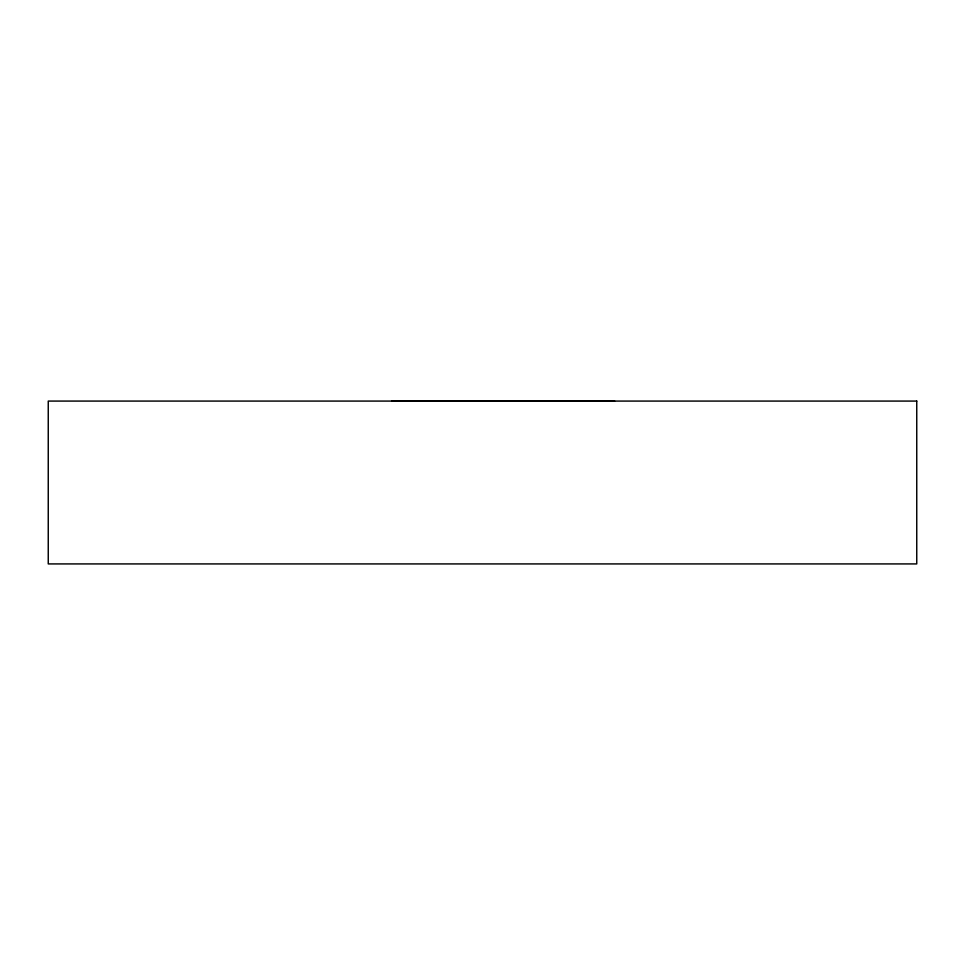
<?xml version="1.0" encoding="UTF-8"?>
<svg xmlns="http://www.w3.org/2000/svg" width="965" height="965" viewBox="0 0 965 965"><rect width="100%" height="100%" fill="white"/><g stroke="black" fill="none" stroke-linecap="round" stroke-linejoin="round"><path stroke-width="1.45" d="M614.645 401.078L391.874 401.078M916.75 401.078L48.25 401.078L48.25 563.922L916.75 563.922L916.75 401.078"/></g></svg>
